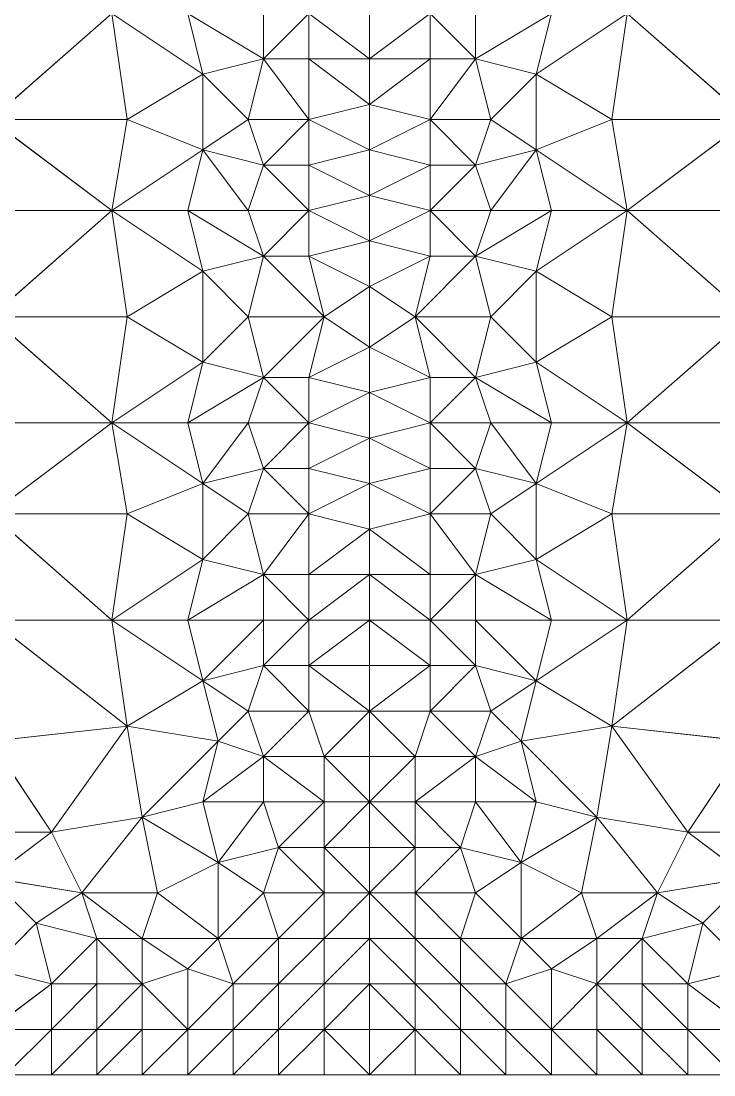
# Model space of a CAD drawing. Header units: metres. Extents: x 0 to 8, y 0 to 4.
# Drawn here: x 1.27 to 1.727, y 0 to 0.695 of the extents above; entities that cross this region are included whole.
import ezdxf

# ---------------------------------------------------------------- set-up
doc = ezdxf.new("R2010")
doc.units = ezdxf.units.M
doc.header["$MEASUREMENT"] = 0
for name, color, linetype, lineweight in [('DL_FE_MESH', 134, 'Continuous', 0), ('DL_FE_MESH_CELLS_8', 132, 'Continuous', 0), ('DL_FE_MESH_CELLS_9', 132, 'Continuous', 0), ('DL_TOPOLOGY', 7, 'Continuous', 0)]:
    doc.layers.add(name, color=color, linetype=linetype, lineweight=lineweight)

msp = doc.modelspace()

# ---------------------------------------------------------------- linework, layer by layer
at = {"layer": 'DL_FE_MESH'}
for p, q in [((1.33, 0.7), (1.25, 0.63)), ((1.34, 0.63), (1.33, 0.7)), ((1.39, 0.66), (1.33, 0.7)), ((1.39, 0.66), (1.38, 0.7)), ((1.43, 0.67), (1.38, 0.7)), ((1.43, 0.67), (1.43, 0.7)), ((1.46, 0.7), (1.43, 0.67)), ((1.46, 0.7), (1.5, 0.67)), ((1.46, 0.7), (1.46, 0.67)), ((1.54, 0.7), (1.5, 0.67)), ((1.54, 0.67), (1.54, 0.7)), ((1.54, 0.7), (1.57, 0.67)), ((1.57, 0.67), (1.62, 0.7)), ((1.57, 0.7), (1.57, 0.67)), ((1.61, 0.66), (1.67, 0.7)), ((1.62, 0.7), (1.61, 0.66)), ((1.67, 0.7), (1.66, 0.63)), ((1.67, 0.7), (1.75, 0.63)), ((1.39, 0.66), (1.43, 0.67)), ((1.42, 0.63), (1.43, 0.67)), ((1.43, 0.67), (1.46, 0.67)), ((1.46, 0.63), (1.43, 0.67)), ((1.5, 0.67), (1.46, 0.67)), ((1.46, 0.67), (1.5, 0.64)), ((1.46, 0.67), (1.46, 0.63)), ((1.5, 0.67), (1.54, 0.67)), ((1.54, 0.67), (1.5, 0.64)), ((1.54, 0.63), (1.54, 0.67)), ((1.54, 0.63), (1.57, 0.67)), ((1.57, 0.67), (1.54, 0.67)), ((1.57, 0.67), (1.61, 0.66)), ((1.57, 0.67), (1.58, 0.63)), ((1.34, 0.63), (1.39, 0.66)), ((1.39, 0.66), (1.39, 0.61)), ((1.42, 0.63), (1.39, 0.66)), ((1.61, 0.66), (1.58, 0.63)), ((1.61, 0.66), (1.66, 0.63)), ((1.61, 0.61), (1.61, 0.66)), ((1.5, 0.64), (1.46, 0.63)), ((1.5, 0.64), (1.54, 0.63)), ((1.25, 0.63), (1.34, 0.63)), ((1.33, 0.57), (1.25, 0.63)), ((1.33, 0.57), (1.34, 0.63)), ((1.34, 0.63), (1.39, 0.61)), ((1.39, 0.61), (1.42, 0.63)), ((1.43, 0.6), (1.42, 0.63)), ((1.42, 0.63), (1.46, 0.63)), ((1.46, 0.63), (1.43, 0.6)), ((1.46, 0.63), (1.5, 0.61)), ((1.46, 0.63), (1.46, 0.6)), ((1.54, 0.63), (1.5, 0.61)), ((1.54, 0.6), (1.54, 0.63)), ((1.58, 0.63), (1.54, 0.63)), ((1.54, 0.63), (1.57, 0.6)), ((1.58, 0.63), (1.57, 0.6)), ((1.58, 0.63), (1.61, 0.61)), ((1.66, 0.63), (1.61, 0.61)), ((1.75, 0.63), (1.66, 0.63)), ((1.66, 0.63), (1.67, 0.57)), ((1.67, 0.57), (1.75, 0.63)), ((1.39, 0.61), (1.33, 0.57)), ((1.38, 0.57), (1.39, 0.61)), ((1.42, 0.57), (1.39, 0.61)), ((1.43, 0.6), (1.39, 0.61)), ((1.5, 0.61), (1.46, 0.6)), ((1.5, 0.61), (1.54, 0.6)), ((1.61, 0.61), (1.57, 0.6)), ((1.58, 0.57), (1.61, 0.61)), ((1.61, 0.61), (1.67, 0.57)), ((1.61, 0.61), (1.62, 0.57)), ((1.42, 0.57), (1.43, 0.6)), ((1.43, 0.6), (1.46, 0.6)), ((1.46, 0.57), (1.43, 0.6)), ((1.46, 0.6), (1.5, 0.58)), ((1.46, 0.6), (1.46, 0.57)), ((1.54, 0.6), (1.5, 0.58)), ((1.54, 0.57), (1.54, 0.6)), ((1.54, 0.57), (1.57, 0.6)), ((1.57, 0.6), (1.54, 0.6)), ((1.57, 0.6), (1.58, 0.57)), ((1.5, 0.58), (1.46, 0.57)), ((1.5, 0.58), (1.54, 0.57)), ((1.25, 0.57), (1.33, 0.57)), ((1.33, 0.57), (1.25, 0.5)), ((1.34, 0.5), (1.33, 0.57)), ((1.33, 0.57), (1.38, 0.57)), ((1.39, 0.53), (1.33, 0.57)), ((1.39, 0.53), (1.38, 0.57)), ((1.38, 0.57), (1.42, 0.57)), ((1.43, 0.54), (1.38, 0.57)), ((1.43, 0.54), (1.42, 0.57)), ((1.42, 0.57), (1.46, 0.57)), ((1.46, 0.57), (1.43, 0.54)), ((1.46, 0.57), (1.5, 0.55)), ((1.46, 0.57), (1.46, 0.54)), ((1.54, 0.57), (1.5, 0.55)), ((1.54, 0.54), (1.54, 0.57)), ((1.58, 0.57), (1.54, 0.57)), ((1.54, 0.57), (1.57, 0.54)), ((1.57, 0.54), (1.62, 0.57)), ((1.58, 0.57), (1.57, 0.54)), ((1.62, 0.57), (1.58, 0.57)), ((1.61, 0.53), (1.67, 0.57)), ((1.62, 0.57), (1.61, 0.53)), ((1.67, 0.57), (1.62, 0.57)), ((1.67, 0.57), (1.66, 0.5)), ((1.75, 0.57), (1.67, 0.57)), ((1.67, 0.57), (1.75, 0.5)), ((1.5, 0.55), (1.46, 0.54)), ((1.5, 0.55), (1.54, 0.54)), ((1.39, 0.53), (1.43, 0.54)), ((1.42, 0.5), (1.43, 0.54)), ((1.43, 0.54), (1.46, 0.54)), ((1.47, 0.5), (1.43, 0.54)), ((1.46, 0.54), (1.5, 0.52)), ((1.46, 0.54), (1.47, 0.5)), ((1.5, 0.52), (1.54, 0.54)), ((1.53, 0.5), (1.54, 0.54)), ((1.53, 0.5), (1.57, 0.54)), ((1.57, 0.54), (1.54, 0.54)), ((1.61, 0.53), (1.57, 0.54)), ((1.57, 0.54), (1.58, 0.5)), ((1.34, 0.5), (1.39, 0.53)), ((1.39, 0.53), (1.39, 0.47)), ((1.42, 0.5), (1.39, 0.53)), ((1.61, 0.53), (1.58, 0.5)), ((1.61, 0.53), (1.66, 0.5)), ((1.61, 0.47), (1.61, 0.53)), ((1.5, 0.52), (1.47, 0.5)), ((1.5, 0.52), (1.53, 0.5)), ((1.25, 0.5), (1.34, 0.5)), ((1.33, 0.43), (1.25, 0.5)), ((1.33, 0.43), (1.34, 0.5)), ((1.39, 0.47), (1.34, 0.5)), ((1.39, 0.47), (1.42, 0.5)), ((1.43, 0.46), (1.42, 0.5)), ((1.42, 0.5), (1.47, 0.5)), ((1.47, 0.5), (1.43, 0.46)), ((1.47, 0.5), (1.46, 0.46)), ((1.5, 0.48), (1.47, 0.5)), ((1.5, 0.48), (1.53, 0.5)), ((1.54, 0.46), (1.53, 0.5)), ((1.58, 0.5), (1.53, 0.5)), ((1.53, 0.5), (1.57, 0.46)), ((1.58, 0.5), (1.57, 0.46)), ((1.58, 0.5), (1.61, 0.47)), ((1.66, 0.5), (1.61, 0.47)), ((1.75, 0.5), (1.66, 0.5)), ((1.66, 0.5), (1.67, 0.43)), ((1.67, 0.43), (1.75, 0.5)), ((1.5, 0.48), (1.46, 0.46)), ((1.54, 0.46), (1.5, 0.48)), ((1.39, 0.47), (1.33, 0.43)), ((1.38, 0.43), (1.39, 0.47)), ((1.39, 0.47), (1.43, 0.46)), ((1.61, 0.47), (1.57, 0.46)), ((1.61, 0.47), (1.67, 0.43)), ((1.61, 0.47), (1.62, 0.43)), ((1.43, 0.46), (1.38, 0.43)), ((1.42, 0.43), (1.43, 0.46)), ((1.43, 0.46), (1.46, 0.46)), ((1.46, 0.43), (1.43, 0.46)), ((1.5, 0.45), (1.46, 0.46)), ((1.46, 0.46), (1.46, 0.43)), ((1.5, 0.45), (1.54, 0.46)), ((1.54, 0.43), (1.54, 0.46)), ((1.54, 0.43), (1.57, 0.46)), ((1.57, 0.46), (1.54, 0.46)), ((1.57, 0.46), (1.62, 0.43)), ((1.57, 0.46), (1.58, 0.43)), ((1.46, 0.43), (1.5, 0.45)), ((1.54, 0.43), (1.5, 0.45)), ((1.25, 0.43), (1.33, 0.43)), ((1.33, 0.43), (1.25, 0.37)), ((1.34, 0.37), (1.33, 0.43)), ((1.33, 0.43), (1.38, 0.43)), ((1.39, 0.39), (1.33, 0.43)), ((1.39, 0.39), (1.38, 0.43)), ((1.38, 0.43), (1.42, 0.43)), ((1.42, 0.43), (1.39, 0.39)), ((1.43, 0.4), (1.42, 0.43)), ((1.42, 0.43), (1.46, 0.43)), ((1.46, 0.43), (1.43, 0.4)), ((1.5, 0.42), (1.46, 0.43)), ((1.46, 0.43), (1.46, 0.4)), ((1.5, 0.42), (1.54, 0.43)), ((1.54, 0.4), (1.54, 0.43)), ((1.58, 0.43), (1.54, 0.43)), ((1.54, 0.43), (1.57, 0.4)), ((1.58, 0.43), (1.57, 0.4)), ((1.62, 0.43), (1.58, 0.43)), ((1.58, 0.43), (1.61, 0.39)), ((1.61, 0.39), (1.67, 0.43)), ((1.62, 0.43), (1.61, 0.39)), ((1.67, 0.43), (1.62, 0.43)), ((1.67, 0.43), (1.66, 0.37)), ((1.75, 0.43), (1.67, 0.43)), ((1.67, 0.43), (1.75, 0.37)), ((1.46, 0.4), (1.5, 0.42)), ((1.54, 0.4), (1.5, 0.42)), ((1.39, 0.39), (1.43, 0.4)), ((1.42, 0.37), (1.43, 0.4)), ((1.43, 0.4), (1.46, 0.4)), ((1.46, 0.37), (1.43, 0.4)), ((1.5, 0.39), (1.46, 0.4)), ((1.46, 0.4), (1.46, 0.37)), ((1.5, 0.39), (1.54, 0.4)), ((1.54, 0.37), (1.54, 0.4)), ((1.54, 0.37), (1.57, 0.4)), ((1.57, 0.4), (1.54, 0.4)), ((1.57, 0.4), (1.61, 0.39)), ((1.57, 0.4), (1.58, 0.37)), ((1.34, 0.37), (1.39, 0.39)), ((1.39, 0.39), (1.39, 0.34)), ((1.42, 0.37), (1.39, 0.39)), ((1.46, 0.37), (1.5, 0.39)), ((1.54, 0.37), (1.5, 0.39)), ((1.61, 0.39), (1.58, 0.37)), ((1.61, 0.34), (1.61, 0.39)), ((1.66, 0.37), (1.61, 0.39)), ((1.25, 0.37), (1.34, 0.37)), ((1.33, 0.3), (1.25, 0.37)), ((1.33, 0.3), (1.34, 0.37)), ((1.39, 0.34), (1.34, 0.37)), ((1.39, 0.34), (1.42, 0.37)), ((1.43, 0.33), (1.42, 0.37)), ((1.42, 0.37), (1.46, 0.37)), ((1.46, 0.37), (1.43, 0.33)), ((1.5, 0.36), (1.46, 0.37)), ((1.46, 0.37), (1.46, 0.33)), ((1.5, 0.36), (1.54, 0.37)), ((1.54, 0.33), (1.54, 0.37)), ((1.58, 0.37), (1.54, 0.37)), ((1.54, 0.37), (1.57, 0.33)), ((1.58, 0.37), (1.57, 0.33)), ((1.58, 0.37), (1.61, 0.34)), ((1.66, 0.37), (1.61, 0.34)), ((1.75, 0.37), (1.66, 0.37)), ((1.66, 0.37), (1.67, 0.3)), ((1.67, 0.3), (1.75, 0.37)), ((1.46, 0.33), (1.5, 0.36)), ((1.54, 0.33), (1.5, 0.36)), ((1.39, 0.34), (1.33, 0.3)), ((1.38, 0.3), (1.39, 0.34)), ((1.43, 0.33), (1.39, 0.34)), ((1.61, 0.34), (1.57, 0.33)), ((1.61, 0.34), (1.67, 0.3)), ((1.61, 0.34), (1.62, 0.3)), ((1.43, 0.33), (1.38, 0.3)), ((1.43, 0.3), (1.43, 0.33)), ((1.43, 0.33), (1.46, 0.33)), ((1.46, 0.3), (1.43, 0.33)), ((1.46, 0.3), (1.5, 0.33)), ((1.5, 0.33), (1.46, 0.33)), ((1.46, 0.33), (1.46, 0.3)), ((1.5, 0.33), (1.54, 0.33)), ((1.54, 0.3), (1.5, 0.33)), ((1.54, 0.3), (1.54, 0.33)), ((1.54, 0.3), (1.57, 0.33)), ((1.57, 0.33), (1.54, 0.33)), ((1.57, 0.33), (1.62, 0.3)), ((1.57, 0.33), (1.57, 0.3)), ((1.25, 0.3), (1.33, 0.3)), ((1.34, 0.23), (1.25, 0.3)), ((1.34, 0.23), (1.33, 0.3)), ((1.33, 0.3), (1.38, 0.3)), ((1.39, 0.26), (1.33, 0.3)), ((1.39, 0.26), (1.38, 0.3)), ((1.38, 0.3), (1.43, 0.3)), ((1.43, 0.3), (1.39, 0.26)), ((1.43, 0.27), (1.43, 0.3)), ((1.43, 0.3), (1.46, 0.3)), ((1.46, 0.3), (1.43, 0.27)), ((1.46, 0.27), (1.5, 0.3)), ((1.5, 0.3), (1.46, 0.3)), ((1.46, 0.3), (1.46, 0.27)), ((1.5, 0.3), (1.54, 0.3)), ((1.54, 0.27), (1.5, 0.3)), ((1.54, 0.27), (1.54, 0.3)), ((1.57, 0.3), (1.54, 0.3)), ((1.54, 0.3), (1.57, 0.27)), ((1.62, 0.3), (1.57, 0.3)), ((1.57, 0.3), (1.61, 0.26)), ((1.57, 0.3), (1.57, 0.27)), ((1.67, 0.3), (1.61, 0.26)), ((1.62, 0.3), (1.61, 0.26)), ((1.67, 0.3), (1.62, 0.3)), ((1.66, 0.23), (1.75, 0.3)), ((1.67, 0.3), (1.66, 0.23)), ((1.75, 0.3), (1.67, 0.3)), ((1.39, 0.26), (1.43, 0.27)), ((1.42, 0.24), (1.43, 0.27)), ((1.43, 0.27), (1.46, 0.27)), ((1.46, 0.24), (1.43, 0.27)), ((1.5, 0.27), (1.46, 0.27)), ((1.46, 0.27), (1.5, 0.24)), ((1.46, 0.27), (1.46, 0.24)), ((1.5, 0.27), (1.54, 0.27)), ((1.54, 0.27), (1.5, 0.24)), ((1.54, 0.24), (1.54, 0.27)), ((1.54, 0.24), (1.57, 0.27)), ((1.57, 0.27), (1.54, 0.27)), ((1.57, 0.27), (1.61, 0.26)), ((1.57, 0.27), (1.58, 0.24)), ((1.34, 0.23), (1.39, 0.26)), ((1.39, 0.26), (1.4, 0.22)), ((1.42, 0.24), (1.39, 0.26)), ((1.61, 0.26), (1.58, 0.24)), ((1.6, 0.22), (1.61, 0.26)), ((1.66, 0.23), (1.61, 0.26)), ((1.4, 0.22), (1.42, 0.24)), ((1.43, 0.21), (1.42, 0.24)), ((1.42, 0.24), (1.46, 0.24)), ((1.46, 0.24), (1.43, 0.21)), ((1.5, 0.24), (1.46, 0.24)), ((1.46, 0.24), (1.47, 0.21)), ((1.47, 0.21), (1.5, 0.24)), ((1.5, 0.24), (1.54, 0.24)), ((1.53, 0.21), (1.5, 0.24)), ((1.53, 0.21), (1.54, 0.24)), ((1.58, 0.24), (1.54, 0.24)), ((1.54, 0.24), (1.57, 0.21)), ((1.58, 0.24), (1.57, 0.21)), ((1.58, 0.24), (1.6, 0.22)), ((1.25, 0.22), (1.34, 0.23)), ((1.29, 0.16), (1.34, 0.23)), ((1.35, 0.17), (1.34, 0.23)), ((1.34, 0.23), (1.4, 0.22)), ((1.66, 0.23), (1.6, 0.22)), ((1.66, 0.23), (1.65, 0.17)), ((1.66, 0.23), (1.75, 0.22)), ((1.66, 0.23), (1.71, 0.16)), ((1.29, 0.16), (1.25, 0.22)), ((1.4, 0.22), (1.35, 0.17)), ((1.39, 0.18), (1.4, 0.22)), ((1.43, 0.21), (1.4, 0.22)), ((1.6, 0.22), (1.57, 0.21)), ((1.6, 0.22), (1.65, 0.17)), ((1.6, 0.22), (1.61, 0.18)), ((1.75, 0.22), (1.71, 0.16)), ((1.43, 0.21), (1.39, 0.18)), ((1.43, 0.18), (1.43, 0.21)), ((1.43, 0.21), (1.47, 0.21)), ((1.47, 0.18), (1.43, 0.21)), ((1.5, 0.21), (1.47, 0.21)), ((1.47, 0.21), (1.5, 0.18)), ((1.47, 0.21), (1.47, 0.18)), ((1.5, 0.21), (1.53, 0.21)), ((1.53, 0.21), (1.5, 0.18)), ((1.53, 0.18), (1.53, 0.21)), ((1.53, 0.18), (1.57, 0.21)), ((1.57, 0.21), (1.53, 0.21)), ((1.57, 0.21), (1.61, 0.18)), ((1.57, 0.21), (1.57, 0.18)), ((1.35, 0.17), (1.39, 0.18)), ((1.4, 0.14), (1.39, 0.18)), ((1.39, 0.18), (1.43, 0.18)), ((1.43, 0.18), (1.4, 0.14)), ((1.44, 0.15), (1.43, 0.18)), ((1.43, 0.18), (1.47, 0.18)), ((1.47, 0.18), (1.44, 0.15)), ((1.47, 0.15), (1.5, 0.18)), ((1.5, 0.18), (1.47, 0.18)), ((1.47, 0.18), (1.47, 0.15)), ((1.5, 0.18), (1.53, 0.18)), ((1.53, 0.15), (1.5, 0.18)), ((1.53, 0.15), (1.53, 0.18)), ((1.57, 0.18), (1.53, 0.18)), ((1.53, 0.18), (1.56, 0.15)), ((1.57, 0.18), (1.56, 0.15)), ((1.61, 0.18), (1.57, 0.18)), ((1.57, 0.18), (1.6, 0.14)), ((1.61, 0.18), (1.6, 0.14)), ((1.65, 0.17), (1.61, 0.18)), ((1.29, 0.16), (1.35, 0.17)), ((1.35, 0.17), (1.31, 0.12)), ((1.36, 0.12), (1.35, 0.17)), ((1.4, 0.14), (1.35, 0.17)), ((1.65, 0.17), (1.6, 0.14)), ((1.65, 0.17), (1.64, 0.12)), ((1.65, 0.17), (1.71, 0.16)), ((1.65, 0.17), (1.69, 0.12)), ((1.29, 0.16), (1.21, 0.16)), ((1.25, 0.13), (1.29, 0.16)), ((1.31, 0.12), (1.29, 0.16)), ((1.71, 0.16), (1.69, 0.12)), ((1.71, 0.16), (1.79, 0.16)), ((1.71, 0.16), (1.75, 0.13)), ((1.4, 0.14), (1.44, 0.15)), ((1.43, 0.12), (1.44, 0.15)), ((1.44, 0.15), (1.47, 0.15)), ((1.47, 0.12), (1.44, 0.15)), ((1.5, 0.15), (1.47, 0.15)), ((1.47, 0.15), (1.5, 0.12)), ((1.47, 0.15), (1.47, 0.12)), ((1.5, 0.15), (1.53, 0.15)), ((1.53, 0.15), (1.5, 0.12)), ((1.53, 0.12), (1.53, 0.15)), ((1.53, 0.12), (1.56, 0.15)), ((1.56, 0.15), (1.53, 0.15)), ((1.56, 0.15), (1.6, 0.14)), ((1.56, 0.15), (1.57, 0.12)), ((1.36, 0.12), (1.4, 0.14)), ((1.4, 0.14), (1.4, 0.09)), ((1.43, 0.12), (1.4, 0.14)), ((1.6, 0.14), (1.57, 0.12)), ((1.6, 0.14), (1.64, 0.12)), ((1.6, 0.09), (1.6, 0.14)), ((1.28, 0.1), (1.25, 0.13)), ((1.31, 0.12), (1.25, 0.13)), ((1.69, 0.12), (1.75, 0.13)), ((1.75, 0.13), (1.72, 0.1)), ((1.28, 0.1), (1.31, 0.12)), ((1.32, 0.09), (1.31, 0.12)), ((1.31, 0.12), (1.36, 0.12)), ((1.35, 0.09), (1.31, 0.12)), ((1.35, 0.09), (1.36, 0.12)), ((1.4, 0.09), (1.36, 0.12)), ((1.4, 0.09), (1.43, 0.12)), ((1.44, 0.09), (1.43, 0.12)), ((1.43, 0.12), (1.47, 0.12)), ((1.47, 0.12), (1.44, 0.09)), ((1.47, 0.09), (1.5, 0.12)), ((1.5, 0.12), (1.47, 0.12)), ((1.47, 0.12), (1.47, 0.09)), ((1.5, 0.12), (1.53, 0.12)), ((1.53, 0.09), (1.5, 0.12)), ((1.53, 0.09), (1.53, 0.12)), ((1.57, 0.12), (1.53, 0.12)), ((1.53, 0.12), (1.56, 0.09)), ((1.57, 0.12), (1.56, 0.09)), ((1.57, 0.12), (1.6, 0.09)), ((1.64, 0.12), (1.6, 0.09)), ((1.69, 0.12), (1.64, 0.12)), ((1.64, 0.12), (1.65, 0.09)), ((1.65, 0.09), (1.69, 0.12)), ((1.69, 0.12), (1.68, 0.09)), ((1.69, 0.12), (1.72, 0.1)), ((1.25, 0.07), (1.28, 0.1)), ((1.29, 0.06), (1.28, 0.1)), ((1.28, 0.1), (1.32, 0.09)), ((1.72, 0.1), (1.68, 0.09)), ((1.72, 0.1), (1.71, 0.06)), ((1.72, 0.1), (1.75, 0.07)), ((1.32, 0.09), (1.29, 0.06)), ((1.32, 0.06), (1.32, 0.09)), ((1.32, 0.09), (1.35, 0.09)), ((1.35, 0.06), (1.32, 0.09)), ((1.35, 0.06), (1.35, 0.09)), ((1.38, 0.07), (1.35, 0.09)), ((1.4, 0.09), (1.35, 0.09)), ((1.38, 0.07), (1.4, 0.09)), ((1.41, 0.06), (1.4, 0.09)), ((1.4, 0.09), (1.44, 0.09)), ((1.44, 0.09), (1.41, 0.06)), ((1.47, 0.09), (1.44, 0.06)), ((1.44, 0.09), (1.44, 0.06)), ((1.47, 0.09), (1.44, 0.09)), ((1.47, 0.06), (1.47, 0.09)), ((1.47, 0.06), (1.5, 0.09)), ((1.5, 0.09), (1.47, 0.09)), ((1.5, 0.09), (1.53, 0.09)), ((1.53, 0.06), (1.5, 0.09)), ((1.56, 0.09), (1.53, 0.09)), ((1.53, 0.09), (1.56, 0.06)), ((1.53, 0.09), (1.53, 0.06)), ((1.56, 0.06), (1.56, 0.09)), ((1.6, 0.09), (1.56, 0.09)), ((1.56, 0.09), (1.59, 0.06)), ((1.6, 0.09), (1.59, 0.06)), ((1.6, 0.09), (1.65, 0.09)), ((1.6, 0.09), (1.62, 0.07)), ((1.65, 0.09), (1.62, 0.07)), ((1.65, 0.06), (1.68, 0.09)), ((1.68, 0.09), (1.65, 0.09)), ((1.65, 0.09), (1.65, 0.06)), ((1.68, 0.09), (1.71, 0.06)), ((1.68, 0.09), (1.68, 0.06)), ((1.29, 0.06), (1.25, 0.07)), ((1.35, 0.06), (1.38, 0.07)), ((1.38, 0.03), (1.38, 0.07)), ((1.41, 0.06), (1.38, 0.07)), ((1.62, 0.07), (1.59, 0.06)), ((1.65, 0.06), (1.62, 0.07)), ((1.62, 0.07), (1.62, 0.03)), ((1.75, 0.07), (1.71, 0.06)), ((1.29, 0.06), (1.25, 0.03)), ((1.29, 0.03), (1.29, 0.06)), ((1.29, 0.06), (1.32, 0.06)), ((1.32, 0.06), (1.29, 0.03)), ((1.32, 0.03), (1.32, 0.06)), ((1.32, 0.06), (1.35, 0.06)), ((1.35, 0.06), (1.32, 0.03)), ((1.35, 0.03), (1.35, 0.06)), ((1.38, 0.03), (1.35, 0.06)), ((1.41, 0.06), (1.38, 0.03)), ((1.41, 0.03), (1.41, 0.06)), ((1.41, 0.06), (1.44, 0.06)), ((1.44, 0.06), (1.41, 0.03)), ((1.44, 0.06), (1.47, 0.06)), ((1.44, 0.03), (1.44, 0.06)), ((1.47, 0.06), (1.44, 0.03)), ((1.47, 0.03), (1.5, 0.06)), ((1.5, 0.06), (1.47, 0.06)), ((1.47, 0.06), (1.47, 0.03)), ((1.5, 0.06), (1.53, 0.06)), ((1.53, 0.03), (1.5, 0.06)), ((1.53, 0.06), (1.56, 0.06)), ((1.53, 0.03), (1.53, 0.06)), ((1.53, 0.06), (1.56, 0.03)), ((1.59, 0.06), (1.56, 0.06)), ((1.56, 0.06), (1.59, 0.03)), ((1.56, 0.06), (1.56, 0.03)), ((1.59, 0.06), (1.62, 0.03)), ((1.59, 0.06), (1.59, 0.03)), ((1.62, 0.03), (1.65, 0.06)), ((1.68, 0.06), (1.65, 0.06)), ((1.65, 0.06), (1.68, 0.03)), ((1.65, 0.06), (1.65, 0.03)), ((1.71, 0.06), (1.68, 0.06)), ((1.68, 0.06), (1.71, 0.03)), ((1.68, 0.06), (1.68, 0.03)), ((1.71, 0.06), (1.75, 0.03)), ((1.71, 0.06), (1.71, 0.03)), ((1.29, 0.03), (1.25, 0.03)), ((1.29, 0.03), (1.26, 0)), ((1.29, 0), (1.29, 0.03)), ((1.32, 0.03), (1.29, 0)), ((1.32, 0.03), (1.29, 0.03)), ((1.32, 0), (1.32, 0.03)), ((1.35, 0.03), (1.32, 0)), ((1.35, 0.03), (1.32, 0.03)), ((1.35, 0), (1.35, 0.03)), ((1.38, 0.03), (1.35, 0)), ((1.38, 0.03), (1.35, 0.03)), ((1.38, 0), (1.38, 0.03)), ((1.41, 0.03), (1.38, 0)), ((1.41, 0.03), (1.38, 0.03)), ((1.41, 0), (1.41, 0.03)), ((1.44, 0.03), (1.41, 0)), ((1.44, 0.03), (1.41, 0.03)), ((1.44, 0), (1.44, 0.03)), ((1.47, 0.03), (1.44, 0)), ((1.47, 0.03), (1.44, 0.03)), ((1.5, 0.03), (1.47, 0.03)), ((1.47, 0.03), (1.5, 0)), ((1.47, 0.03), (1.47, 0)), ((1.5, 0.03), (1.53, 0.03)), ((1.53, 0.03), (1.5, 0)), ((1.53, 0), (1.53, 0.03)), ((1.53, 0.03), (1.56, 0)), ((1.56, 0.03), (1.53, 0.03)), ((1.56, 0), (1.56, 0.03)), ((1.56, 0.03), (1.59, 0)), ((1.59, 0.03), (1.56, 0.03)), ((1.59, 0), (1.59, 0.03)), ((1.59, 0.03), (1.62, 0)), ((1.62, 0.03), (1.59, 0.03)), ((1.62, 0), (1.62, 0.03)), ((1.62, 0.03), (1.65, 0)), ((1.65, 0.03), (1.62, 0.03)), ((1.65, 0), (1.65, 0.03)), ((1.65, 0.03), (1.68, 0)), ((1.68, 0.03), (1.65, 0.03)), ((1.68, 0), (1.68, 0.03)), ((1.68, 0.03), (1.71, 0)), ((1.71, 0.03), (1.68, 0.03)), ((1.71, 0), (1.71, 0.03)), ((1.74, 0), (1.71, 0.03)), ((1.75, 0.03), (1.71, 0.03))]:
    msp.add_line(p, q, dxfattribs=at)
at = {"layer": 'DL_FE_MESH_CELLS_8'}
for points in [[(1.54, 0.7), (1.5, 0.67), (1.54, 0.67)], [(1.57, 0.67), (1.57, 0.7), (1.54, 0.7)], [(1.57, 0.67), (1.54, 0.7), (1.54, 0.67)], [(1.57, 0.67), (1.62, 0.7), (1.57, 0.7)], [(1.61, 0.66), (1.62, 0.7), (1.57, 0.67)], [(1.61, 0.66), (1.67, 0.7), (1.62, 0.7)], [(1.66, 0.63), (1.67, 0.7), (1.61, 0.66)], [(1.75, 0.63), (1.67, 0.7), (1.66, 0.63)], [(1.75, 0.63), (1.75, 0.7), (1.67, 0.7)], [(1.54, 0.67), (1.5, 0.64), (1.54, 0.63)], [(1.54, 0.63), (1.57, 0.67), (1.54, 0.67)], [(1.58, 0.63), (1.57, 0.67), (1.54, 0.63)], [(1.61, 0.66), (1.57, 0.67), (1.58, 0.63)], [(1.61, 0.61), (1.61, 0.66), (1.58, 0.63)], [(1.66, 0.63), (1.61, 0.66), (1.61, 0.61)], [(1.54, 0.63), (1.5, 0.61), (1.54, 0.6)], [(1.57, 0.6), (1.58, 0.63), (1.54, 0.63)], [(1.57, 0.6), (1.54, 0.63), (1.54, 0.6)], [(1.61, 0.61), (1.58, 0.63), (1.57, 0.6)], [(1.61, 0.61), (1.67, 0.57), (1.66, 0.63)], [(1.67, 0.57), (1.75, 0.63), (1.66, 0.63)], [(1.75, 0.57), (1.75, 0.63), (1.67, 0.57)], [(1.58, 0.57), (1.61, 0.61), (1.57, 0.6)], [(1.62, 0.57), (1.61, 0.61), (1.58, 0.57)], [(1.62, 0.57), (1.67, 0.57), (1.61, 0.61)], [(1.54, 0.6), (1.5, 0.58), (1.54, 0.57)], [(1.54, 0.57), (1.57, 0.6), (1.54, 0.6)], [(1.58, 0.57), (1.57, 0.6), (1.54, 0.57)], [(1.54, 0.57), (1.5, 0.55), (1.54, 0.54)], [(1.57, 0.54), (1.58, 0.57), (1.54, 0.57)], [(1.57, 0.54), (1.54, 0.57), (1.54, 0.54)], [(1.57, 0.54), (1.62, 0.57), (1.58, 0.57)], [(1.61, 0.53), (1.62, 0.57), (1.57, 0.54)], [(1.61, 0.53), (1.67, 0.57), (1.62, 0.57)], [(1.66, 0.5), (1.67, 0.57), (1.61, 0.53)], [(1.75, 0.5), (1.67, 0.57), (1.66, 0.5)], [(1.75, 0.5), (1.75, 0.57), (1.67, 0.57)], [(1.54, 0.54), (1.5, 0.52), (1.53, 0.5)], [(1.53, 0.5), (1.57, 0.54), (1.54, 0.54)], [(1.58, 0.5), (1.57, 0.54), (1.53, 0.5)], [(1.61, 0.53), (1.57, 0.54), (1.58, 0.5)], [(1.61, 0.47), (1.61, 0.53), (1.58, 0.5)], [(1.66, 0.5), (1.61, 0.53), (1.61, 0.47)], [(1.53, 0.5), (1.5, 0.48), (1.54, 0.46)], [(1.57, 0.46), (1.58, 0.5), (1.53, 0.5)], [(1.57, 0.46), (1.53, 0.5), (1.54, 0.46)], [(1.61, 0.47), (1.58, 0.5), (1.57, 0.46)], [(1.61, 0.47), (1.67, 0.43), (1.66, 0.5)], [(1.67, 0.43), (1.75, 0.5), (1.66, 0.5)], [(1.75, 0.43), (1.75, 0.5), (1.67, 0.43)], [(1.62, 0.43), (1.61, 0.47), (1.57, 0.46)], [(1.62, 0.43), (1.67, 0.43), (1.61, 0.47)], [(1.5, 0.45), (1.54, 0.43), (1.54, 0.46)], [(1.54, 0.43), (1.57, 0.46), (1.54, 0.46)], [(1.58, 0.43), (1.57, 0.46), (1.54, 0.43)], [(1.62, 0.43), (1.57, 0.46), (1.58, 0.43)], [(1.5, 0.42), (1.54, 0.4), (1.54, 0.43)], [(1.57, 0.4), (1.58, 0.43), (1.54, 0.43)], [(1.57, 0.4), (1.54, 0.43), (1.54, 0.4)], [(1.61, 0.39), (1.58, 0.43), (1.57, 0.4)], [(1.61, 0.39), (1.62, 0.43), (1.58, 0.43)], [(1.61, 0.39), (1.67, 0.43), (1.62, 0.43)], [(1.66, 0.37), (1.67, 0.43), (1.61, 0.39)], [(1.75, 0.37), (1.67, 0.43), (1.66, 0.37)], [(1.75, 0.37), (1.75, 0.43), (1.67, 0.43)], [(1.5, 0.39), (1.54, 0.37), (1.54, 0.4)], [(1.54, 0.37), (1.57, 0.4), (1.54, 0.4)], [(1.58, 0.37), (1.57, 0.4), (1.54, 0.37)], [(1.61, 0.39), (1.57, 0.4), (1.58, 0.37)], [(1.61, 0.34), (1.61, 0.39), (1.58, 0.37)], [(1.66, 0.37), (1.61, 0.39), (1.61, 0.34)], [(1.5, 0.36), (1.54, 0.33), (1.54, 0.37)], [(1.57, 0.33), (1.58, 0.37), (1.54, 0.37)], [(1.57, 0.33), (1.54, 0.37), (1.54, 0.33)], [(1.61, 0.34), (1.58, 0.37), (1.57, 0.33)], [(1.67, 0.3), (1.66, 0.37), (1.61, 0.34)], [(1.67, 0.3), (1.75, 0.37), (1.66, 0.37)], [(1.75, 0.3), (1.75, 0.37), (1.67, 0.3)], [(1.62, 0.3), (1.61, 0.34), (1.57, 0.33)], [(1.67, 0.3), (1.61, 0.34), (1.62, 0.3)], [(1.5, 0.33), (1.54, 0.3), (1.54, 0.33)], [(1.54, 0.3), (1.57, 0.33), (1.54, 0.33)], [(1.57, 0.3), (1.57, 0.33), (1.54, 0.3)], [(1.62, 0.3), (1.57, 0.33), (1.57, 0.3)], [(1.5, 0.3), (1.54, 0.27), (1.54, 0.3)], [(1.57, 0.27), (1.57, 0.3), (1.54, 0.3)], [(1.57, 0.27), (1.54, 0.3), (1.54, 0.27)], [(1.61, 0.26), (1.62, 0.3), (1.57, 0.3)], [(1.61, 0.26), (1.57, 0.3), (1.57, 0.27)], [(1.61, 0.26), (1.66, 0.23), (1.67, 0.3)], [(1.61, 0.26), (1.67, 0.3), (1.62, 0.3)], [(1.66, 0.23), (1.75, 0.3), (1.67, 0.3)], [(1.75, 0.22), (1.75, 0.3), (1.66, 0.23)], [(1.54, 0.27), (1.5, 0.24), (1.54, 0.24)], [(1.54, 0.24), (1.57, 0.27), (1.54, 0.27)], [(1.58, 0.24), (1.57, 0.27), (1.54, 0.24)], [(1.61, 0.26), (1.57, 0.27), (1.58, 0.24)], [(1.6, 0.22), (1.61, 0.26), (1.58, 0.24)], [(1.66, 0.23), (1.61, 0.26), (1.6, 0.22)], [(1.5, 0.24), (1.53, 0.21), (1.54, 0.24)], [(1.57, 0.21), (1.54, 0.24), (1.53, 0.21)], [(1.57, 0.21), (1.58, 0.24), (1.54, 0.24)], [(1.6, 0.22), (1.58, 0.24), (1.57, 0.21)], [(1.6, 0.22), (1.65, 0.17), (1.66, 0.23)], [(1.71, 0.16), (1.66, 0.23), (1.65, 0.17)], [(1.71, 0.16), (1.75, 0.22), (1.66, 0.23)], [(1.61, 0.18), (1.6, 0.22), (1.57, 0.21)], [(1.61, 0.18), (1.65, 0.17), (1.6, 0.22)], [(1.79, 0.16), (1.75, 0.22), (1.71, 0.16)], [(1.53, 0.21), (1.5, 0.18), (1.53, 0.18)], [(1.53, 0.18), (1.57, 0.21), (1.53, 0.21)], [(1.57, 0.18), (1.57, 0.21), (1.53, 0.18)], [(1.61, 0.18), (1.57, 0.21), (1.57, 0.18)], [(1.5, 0.18), (1.53, 0.15), (1.53, 0.18)], [(1.56, 0.15), (1.57, 0.18), (1.53, 0.18)], [(1.56, 0.15), (1.53, 0.18), (1.53, 0.15)], [(1.6, 0.14), (1.57, 0.18), (1.56, 0.15)], [(1.6, 0.14), (1.61, 0.18), (1.57, 0.18)], [(1.6, 0.14), (1.65, 0.17), (1.61, 0.18)], [(1.6, 0.14), (1.64, 0.12), (1.65, 0.17)], [(1.69, 0.12), (1.65, 0.17), (1.64, 0.12)], [(1.69, 0.12), (1.71, 0.16), (1.65, 0.17)], [(1.69, 0.12), (1.75, 0.13), (1.71, 0.16)], [(1.79, 0.16), (1.71, 0.16), (1.75, 0.13)], [(1.53, 0.15), (1.5, 0.12), (1.53, 0.12)], [(1.53, 0.12), (1.56, 0.15), (1.53, 0.15)], [(1.57, 0.12), (1.56, 0.15), (1.53, 0.12)], [(1.6, 0.14), (1.56, 0.15), (1.57, 0.12)], [(1.6, 0.09), (1.6, 0.14), (1.57, 0.12)], [(1.64, 0.12), (1.6, 0.14), (1.6, 0.09)], [(1.72, 0.1), (1.75, 0.13), (1.69, 0.12)], [(1.75, 0.07), (1.75, 0.13), (1.72, 0.1)], [(1.5, 0.12), (1.53, 0.09), (1.53, 0.12)], [(1.56, 0.09), (1.57, 0.12), (1.53, 0.12)], [(1.56, 0.09), (1.53, 0.12), (1.53, 0.09)], [(1.6, 0.09), (1.57, 0.12), (1.56, 0.09)], [(1.65, 0.09), (1.64, 0.12), (1.6, 0.09)], [(1.65, 0.09), (1.69, 0.12), (1.64, 0.12)], [(1.68, 0.09), (1.69, 0.12), (1.65, 0.09)], [(1.72, 0.1), (1.69, 0.12), (1.68, 0.09)], [(1.71, 0.06), (1.72, 0.1), (1.68, 0.09)], [(1.75, 0.07), (1.72, 0.1), (1.71, 0.06)], [(1.5, 0.09), (1.53, 0.06), (1.53, 0.09)], [(1.56, 0.06), (1.56, 0.09), (1.53, 0.09)], [(1.56, 0.06), (1.53, 0.09), (1.53, 0.06)], [(1.59, 0.06), (1.6, 0.09), (1.56, 0.09)], [(1.59, 0.06), (1.56, 0.09), (1.56, 0.06)], [(1.62, 0.07), (1.6, 0.09), (1.59, 0.06)], [(1.65, 0.09), (1.6, 0.09), (1.62, 0.07)], [(1.65, 0.06), (1.65, 0.09), (1.62, 0.07)], [(1.65, 0.06), (1.68, 0.09), (1.65, 0.09)], [(1.68, 0.06), (1.68, 0.09), (1.65, 0.06)], [(1.71, 0.06), (1.68, 0.09), (1.68, 0.06)], [(1.62, 0.03), (1.62, 0.07), (1.59, 0.06)], [(1.62, 0.03), (1.65, 0.06), (1.62, 0.07)], [(1.75, 0.03), (1.75, 0.07), (1.71, 0.06)], [(1.5, 0.06), (1.53, 0.03), (1.53, 0.06)], [(1.56, 0.03), (1.56, 0.06), (1.53, 0.06)], [(1.56, 0.03), (1.53, 0.06), (1.53, 0.03)], [(1.59, 0.03), (1.59, 0.06), (1.56, 0.06)], [(1.59, 0.03), (1.56, 0.06), (1.56, 0.03)], [(1.62, 0.03), (1.59, 0.06), (1.59, 0.03)], [(1.65, 0.03), (1.65, 0.06), (1.62, 0.03)], [(1.68, 0.03), (1.68, 0.06), (1.65, 0.06)], [(1.68, 0.03), (1.65, 0.06), (1.65, 0.03)], [(1.71, 0.03), (1.71, 0.06), (1.68, 0.06)], [(1.71, 0.03), (1.68, 0.06), (1.68, 0.03)], [(1.75, 0.03), (1.71, 0.06), (1.71, 0.03)], [(1.53, 0.03), (1.56, 0), (1.56, 0.03)], [(1.56, 0.03), (1.59, 0), (1.59, 0.03)], [(1.59, 0.03), (1.62, 0), (1.62, 0.03)], [(1.62, 0.03), (1.65, 0), (1.65, 0.03)], [(1.65, 0.03), (1.68, 0), (1.68, 0.03)], [(1.68, 0.03), (1.71, 0), (1.71, 0.03)], [(1.71, 0.03), (1.74, 0), (1.75, 0.03)]]:
    msp.add_3dface(points, dxfattribs=at)
for points, invisible_edges in [([(1.5, 0.7), (1.5, 0.67), (1.54, 0.7)], 1), ([(1.5, 0.67), (1.5, 0.64), (1.54, 0.67)], 1), ([(1.5, 0.64), (1.5, 0.61), (1.54, 0.63)], 1), ([(1.5, 0.61), (1.5, 0.58), (1.54, 0.6)], 1), ([(1.5, 0.58), (1.5, 0.55), (1.54, 0.57)], 1), ([(1.54, 0.54), (1.5, 0.55), (1.5, 0.52)], 2), ([(1.5, 0.52), (1.5, 0.48), (1.53, 0.5)], 1), ([(1.54, 0.46), (1.5, 0.48), (1.5, 0.45)], 2), ([(1.5, 0.45), (1.5, 0.42), (1.54, 0.43)], 1), ([(1.5, 0.42), (1.5, 0.39), (1.54, 0.4)], 1), ([(1.5, 0.39), (1.5, 0.36), (1.54, 0.37)], 1), ([(1.5, 0.36), (1.5, 0.33), (1.54, 0.33)], 1), ([(1.5, 0.33), (1.5, 0.3), (1.54, 0.3)], 1), ([(1.5, 0.3), (1.5, 0.27), (1.54, 0.27)], 1), ([(1.5, 0.27), (1.5, 0.24), (1.54, 0.27)], 1), ([(1.5, 0.24), (1.5, 0.21), (1.53, 0.21)], 1), ([(1.5, 0.21), (1.5, 0.18), (1.53, 0.21)], 1), ([(1.5, 0.18), (1.5, 0.15), (1.53, 0.15)], 1), ([(1.5, 0.15), (1.5, 0.12), (1.53, 0.15)], 1), ([(1.5, 0.12), (1.5, 0.09), (1.53, 0.09)], 1), ([(1.5, 0.09), (1.5, 0.06), (1.53, 0.06)], 1), ([(1.5, 0.06), (1.5, 0.03), (1.53, 0.03)], 1), ([(1.53, 0.03), (1.5, 0), (1.53, 0)], 2), ([(1.5, 0.03), (1.5, 0), (1.53, 0.03)], 1), ([(1.53, 0), (1.56, 0), (1.53, 0.03)], 1), ([(1.56, 0), (1.59, 0), (1.56, 0.03)], 1), ([(1.59, 0), (1.62, 0), (1.59, 0.03)], 1), ([(1.62, 0), (1.65, 0), (1.62, 0.03)], 1), ([(1.65, 0), (1.68, 0), (1.65, 0.03)], 1), ([(1.68, 0), (1.71, 0), (1.68, 0.03)], 1), ([(1.71, 0.03), (1.71, 0), (1.74, 0)], 2)]:
    msp.add_3dface(points, dxfattribs=dict(at, invisible_edges=invisible_edges))
at = {"layer": 'DL_FE_MESH_CELLS_9'}
for points in [[(1.33, 0.7), (1.25, 0.63), (1.34, 0.63)], [(1.25, 0.7), (1.25, 0.63), (1.33, 0.7)], [(1.39, 0.66), (1.33, 0.7), (1.34, 0.63)], [(1.38, 0.7), (1.33, 0.7), (1.39, 0.66)], [(1.38, 0.7), (1.39, 0.66), (1.43, 0.67)], [(1.38, 0.7), (1.43, 0.67), (1.43, 0.7)], [(1.46, 0.7), (1.43, 0.67), (1.46, 0.67)], [(1.43, 0.7), (1.43, 0.67), (1.46, 0.7)], [(1.5, 0.67), (1.46, 0.7), (1.46, 0.67)], [(1.39, 0.66), (1.42, 0.63), (1.43, 0.67)], [(1.43, 0.67), (1.42, 0.63), (1.46, 0.63)], [(1.43, 0.67), (1.46, 0.63), (1.46, 0.67)], [(1.5, 0.64), (1.46, 0.67), (1.46, 0.63)], [(1.34, 0.63), (1.39, 0.61), (1.39, 0.66)], [(1.39, 0.66), (1.39, 0.61), (1.42, 0.63)], [(1.25, 0.63), (1.25, 0.57), (1.33, 0.57)], [(1.25, 0.63), (1.33, 0.57), (1.34, 0.63)], [(1.34, 0.63), (1.33, 0.57), (1.39, 0.61)], [(1.39, 0.61), (1.43, 0.6), (1.42, 0.63)], [(1.42, 0.63), (1.43, 0.6), (1.46, 0.63)], [(1.46, 0.63), (1.43, 0.6), (1.46, 0.6)], [(1.5, 0.61), (1.46, 0.63), (1.46, 0.6)], [(1.39, 0.61), (1.33, 0.57), (1.38, 0.57)], [(1.39, 0.61), (1.38, 0.57), (1.42, 0.57)], [(1.39, 0.61), (1.42, 0.57), (1.43, 0.6)], [(1.43, 0.6), (1.42, 0.57), (1.46, 0.57)], [(1.43, 0.6), (1.46, 0.57), (1.46, 0.6)], [(1.5, 0.58), (1.46, 0.6), (1.46, 0.57)], [(1.33, 0.57), (1.25, 0.5), (1.34, 0.5)], [(1.25, 0.57), (1.25, 0.5), (1.33, 0.57)], [(1.33, 0.57), (1.34, 0.5), (1.39, 0.53)], [(1.33, 0.57), (1.39, 0.53), (1.38, 0.57)], [(1.38, 0.57), (1.39, 0.53), (1.43, 0.54)], [(1.38, 0.57), (1.43, 0.54), (1.42, 0.57)], [(1.42, 0.57), (1.43, 0.54), (1.46, 0.57)], [(1.46, 0.57), (1.43, 0.54), (1.46, 0.54)], [(1.5, 0.55), (1.46, 0.57), (1.46, 0.54)], [(1.39, 0.53), (1.42, 0.5), (1.43, 0.54)], [(1.43, 0.54), (1.42, 0.5), (1.47, 0.5)], [(1.43, 0.54), (1.47, 0.5), (1.46, 0.54)], [(1.47, 0.5), (1.5, 0.52), (1.46, 0.54)], [(1.34, 0.5), (1.39, 0.47), (1.39, 0.53)], [(1.39, 0.53), (1.39, 0.47), (1.42, 0.5)], [(1.25, 0.5), (1.25, 0.43), (1.33, 0.43)], [(1.25, 0.5), (1.33, 0.43), (1.34, 0.5)], [(1.34, 0.5), (1.33, 0.43), (1.39, 0.47)], [(1.39, 0.47), (1.43, 0.46), (1.42, 0.5)], [(1.42, 0.5), (1.43, 0.46), (1.47, 0.5)], [(1.47, 0.5), (1.43, 0.46), (1.46, 0.46)], [(1.46, 0.46), (1.5, 0.48), (1.47, 0.5)], [(1.39, 0.47), (1.33, 0.43), (1.38, 0.43)], [(1.39, 0.47), (1.38, 0.43), (1.43, 0.46)], [(1.43, 0.46), (1.38, 0.43), (1.42, 0.43)], [(1.43, 0.46), (1.42, 0.43), (1.46, 0.43)], [(1.43, 0.46), (1.46, 0.43), (1.46, 0.46)], [(1.46, 0.43), (1.5, 0.45), (1.46, 0.46)], [(1.33, 0.43), (1.25, 0.37), (1.34, 0.37)], [(1.25, 0.43), (1.25, 0.37), (1.33, 0.43)], [(1.33, 0.43), (1.34, 0.37), (1.39, 0.39)], [(1.33, 0.43), (1.39, 0.39), (1.38, 0.43)], [(1.38, 0.43), (1.39, 0.39), (1.42, 0.43)], [(1.42, 0.43), (1.39, 0.39), (1.43, 0.4)], [(1.42, 0.43), (1.43, 0.4), (1.46, 0.43)], [(1.46, 0.43), (1.43, 0.4), (1.46, 0.4)], [(1.46, 0.4), (1.5, 0.42), (1.46, 0.43)], [(1.39, 0.39), (1.42, 0.37), (1.43, 0.4)], [(1.43, 0.4), (1.42, 0.37), (1.46, 0.37)], [(1.43, 0.4), (1.46, 0.37), (1.46, 0.4)], [(1.46, 0.37), (1.5, 0.39), (1.46, 0.4)], [(1.34, 0.37), (1.39, 0.34), (1.39, 0.39)], [(1.39, 0.39), (1.39, 0.34), (1.42, 0.37)], [(1.25, 0.37), (1.25, 0.3), (1.33, 0.3)], [(1.25, 0.37), (1.33, 0.3), (1.34, 0.37)], [(1.34, 0.37), (1.33, 0.3), (1.39, 0.34)], [(1.39, 0.34), (1.43, 0.33), (1.42, 0.37)], [(1.42, 0.37), (1.43, 0.33), (1.46, 0.37)], [(1.46, 0.37), (1.43, 0.33), (1.46, 0.33)], [(1.46, 0.33), (1.5, 0.36), (1.46, 0.37)], [(1.39, 0.34), (1.33, 0.3), (1.38, 0.3)], [(1.39, 0.34), (1.38, 0.3), (1.43, 0.33)], [(1.43, 0.33), (1.38, 0.3), (1.43, 0.3)], [(1.43, 0.33), (1.43, 0.3), (1.46, 0.3)], [(1.43, 0.33), (1.46, 0.3), (1.46, 0.33)], [(1.46, 0.3), (1.5, 0.33), (1.46, 0.33)], [(1.25, 0.3), (1.25, 0.22), (1.34, 0.23)], [(1.25, 0.3), (1.34, 0.23), (1.33, 0.3)], [(1.39, 0.26), (1.33, 0.3), (1.34, 0.23)], [(1.38, 0.3), (1.33, 0.3), (1.39, 0.26)], [(1.38, 0.3), (1.39, 0.26), (1.43, 0.3)], [(1.43, 0.3), (1.39, 0.26), (1.43, 0.27)], [(1.46, 0.3), (1.43, 0.27), (1.46, 0.27)], [(1.43, 0.3), (1.43, 0.27), (1.46, 0.3)], [(1.46, 0.27), (1.5, 0.3), (1.46, 0.3)], [(1.39, 0.26), (1.42, 0.24), (1.43, 0.27)], [(1.43, 0.27), (1.42, 0.24), (1.46, 0.24)], [(1.43, 0.27), (1.46, 0.24), (1.46, 0.27)], [(1.5, 0.24), (1.46, 0.27), (1.46, 0.24)], [(1.34, 0.23), (1.4, 0.22), (1.39, 0.26)], [(1.39, 0.26), (1.4, 0.22), (1.42, 0.24)], [(1.4, 0.22), (1.43, 0.21), (1.42, 0.24)], [(1.42, 0.24), (1.43, 0.21), (1.46, 0.24)], [(1.46, 0.24), (1.43, 0.21), (1.47, 0.21)], [(1.47, 0.21), (1.5, 0.24), (1.46, 0.24)], [(1.34, 0.23), (1.25, 0.22), (1.29, 0.16)], [(1.34, 0.23), (1.29, 0.16), (1.35, 0.17)], [(1.34, 0.23), (1.35, 0.17), (1.4, 0.22)], [(1.21, 0.16), (1.29, 0.16), (1.25, 0.22)], [(1.4, 0.22), (1.35, 0.17), (1.39, 0.18)], [(1.4, 0.22), (1.39, 0.18), (1.43, 0.21)], [(1.43, 0.21), (1.39, 0.18), (1.43, 0.18)], [(1.43, 0.21), (1.43, 0.18), (1.47, 0.18)], [(1.43, 0.21), (1.47, 0.18), (1.47, 0.21)], [(1.5, 0.18), (1.47, 0.21), (1.47, 0.18)], [(1.39, 0.18), (1.35, 0.17), (1.4, 0.14)], [(1.39, 0.18), (1.4, 0.14), (1.43, 0.18)], [(1.43, 0.18), (1.4, 0.14), (1.44, 0.15)], [(1.43, 0.18), (1.44, 0.15), (1.47, 0.18)], [(1.47, 0.18), (1.44, 0.15), (1.47, 0.15)], [(1.47, 0.15), (1.5, 0.18), (1.47, 0.18)], [(1.29, 0.16), (1.31, 0.12), (1.35, 0.17)], [(1.35, 0.17), (1.31, 0.12), (1.36, 0.12)], [(1.4, 0.14), (1.35, 0.17), (1.36, 0.12)], [(1.21, 0.16), (1.25, 0.13), (1.29, 0.16)], [(1.29, 0.16), (1.25, 0.13), (1.31, 0.12)], [(1.4, 0.14), (1.43, 0.12), (1.44, 0.15)], [(1.44, 0.15), (1.43, 0.12), (1.47, 0.12)], [(1.44, 0.15), (1.47, 0.12), (1.47, 0.15)], [(1.5, 0.12), (1.47, 0.15), (1.47, 0.12)], [(1.36, 0.12), (1.4, 0.09), (1.4, 0.14)], [(1.4, 0.14), (1.4, 0.09), (1.43, 0.12)], [(1.25, 0.13), (1.25, 0.07), (1.28, 0.1)], [(1.31, 0.12), (1.25, 0.13), (1.28, 0.1)], [(1.28, 0.1), (1.32, 0.09), (1.31, 0.12)], [(1.35, 0.09), (1.31, 0.12), (1.32, 0.09)], [(1.36, 0.12), (1.31, 0.12), (1.35, 0.09)], [(1.35, 0.09), (1.4, 0.09), (1.36, 0.12)], [(1.4, 0.09), (1.44, 0.09), (1.43, 0.12)], [(1.43, 0.12), (1.44, 0.09), (1.47, 0.12)], [(1.47, 0.12), (1.44, 0.09), (1.47, 0.09)], [(1.47, 0.09), (1.5, 0.12), (1.47, 0.12)], [(1.25, 0.07), (1.29, 0.06), (1.28, 0.1)], [(1.28, 0.1), (1.29, 0.06), (1.32, 0.09)], [(1.32, 0.09), (1.29, 0.06), (1.32, 0.06)], [(1.32, 0.09), (1.32, 0.06), (1.35, 0.06)], [(1.32, 0.09), (1.35, 0.06), (1.35, 0.09)], [(1.35, 0.09), (1.35, 0.06), (1.38, 0.07)], [(1.35, 0.09), (1.38, 0.07), (1.4, 0.09)], [(1.38, 0.07), (1.41, 0.06), (1.4, 0.09)], [(1.4, 0.09), (1.41, 0.06), (1.44, 0.09)], [(1.44, 0.09), (1.41, 0.06), (1.44, 0.06)], [(1.47, 0.09), (1.44, 0.06), (1.47, 0.06)], [(1.44, 0.09), (1.44, 0.06), (1.47, 0.09)], [(1.47, 0.06), (1.5, 0.09), (1.47, 0.09)], [(1.25, 0.07), (1.25, 0.03), (1.29, 0.06)], [(1.35, 0.06), (1.38, 0.03), (1.38, 0.07)], [(1.38, 0.07), (1.38, 0.03), (1.41, 0.06)], [(1.29, 0.06), (1.25, 0.03), (1.29, 0.03)], [(1.32, 0.06), (1.29, 0.03), (1.32, 0.03)], [(1.29, 0.06), (1.29, 0.03), (1.32, 0.06)], [(1.35, 0.06), (1.32, 0.03), (1.35, 0.03)], [(1.32, 0.06), (1.32, 0.03), (1.35, 0.06)], [(1.35, 0.06), (1.35, 0.03), (1.38, 0.03)], [(1.41, 0.06), (1.38, 0.03), (1.41, 0.03)], [(1.44, 0.06), (1.41, 0.03), (1.44, 0.03)], [(1.41, 0.06), (1.41, 0.03), (1.44, 0.06)], [(1.47, 0.06), (1.44, 0.03), (1.47, 0.03)], [(1.44, 0.06), (1.44, 0.03), (1.47, 0.06)], [(1.47, 0.03), (1.5, 0.06), (1.47, 0.06)], [(1.25, 0.03), (1.26, 0), (1.29, 0.03)], [(1.29, 0), (1.32, 0.03), (1.29, 0.03)], [(1.32, 0), (1.35, 0.03), (1.32, 0.03)], [(1.35, 0), (1.38, 0.03), (1.35, 0.03)], [(1.38, 0), (1.41, 0.03), (1.38, 0.03)], [(1.41, 0), (1.44, 0.03), (1.41, 0.03)], [(1.44, 0), (1.47, 0.03), (1.44, 0.03)]]:
    msp.add_3dface(points, dxfattribs=at)
for points, invisible_edges in [([(1.5, 0.67), (1.5, 0.7), (1.46, 0.7)], 1), ([(1.5, 0.64), (1.5, 0.67), (1.46, 0.67)], 1), ([(1.5, 0.61), (1.5, 0.64), (1.46, 0.63)], 1), ([(1.5, 0.58), (1.5, 0.61), (1.46, 0.6)], 1), ([(1.5, 0.55), (1.5, 0.58), (1.46, 0.57)], 1), ([(1.46, 0.54), (1.5, 0.52), (1.5, 0.55)], 2), ([(1.5, 0.48), (1.5, 0.52), (1.47, 0.5)], 1), ([(1.46, 0.46), (1.5, 0.45), (1.5, 0.48)], 2), ([(1.5, 0.42), (1.5, 0.45), (1.46, 0.43)], 1), ([(1.5, 0.39), (1.5, 0.42), (1.46, 0.4)], 1), ([(1.5, 0.36), (1.5, 0.39), (1.46, 0.37)], 1), ([(1.5, 0.33), (1.5, 0.36), (1.46, 0.33)], 1), ([(1.5, 0.3), (1.5, 0.33), (1.46, 0.3)], 1), ([(1.5, 0.27), (1.5, 0.3), (1.46, 0.27)], 1), ([(1.5, 0.24), (1.5, 0.27), (1.46, 0.27)], 1), ([(1.5, 0.21), (1.5, 0.24), (1.47, 0.21)], 1), ([(1.5, 0.18), (1.5, 0.21), (1.47, 0.21)], 1), ([(1.5, 0.15), (1.5, 0.18), (1.47, 0.15)], 1), ([(1.5, 0.12), (1.5, 0.15), (1.47, 0.15)], 1), ([(1.5, 0.09), (1.5, 0.12), (1.47, 0.09)], 1), ([(1.5, 0.06), (1.5, 0.09), (1.47, 0.06)], 1), ([(1.5, 0.03), (1.5, 0.06), (1.47, 0.03)], 1), ([(1.29, 0.03), (1.26, 0), (1.29, 0)], 2), ([(1.29, 0), (1.32, 0), (1.32, 0.03)], 1), ([(1.32, 0), (1.35, 0), (1.35, 0.03)], 1), ([(1.35, 0), (1.38, 0), (1.38, 0.03)], 1), ([(1.38, 0), (1.41, 0), (1.41, 0.03)], 1), ([(1.41, 0), (1.44, 0), (1.44, 0.03)], 1), ([(1.44, 0), (1.47, 0), (1.47, 0.03)], 1), ([(1.5, 0), (1.5, 0.03), (1.47, 0.03)], 1), ([(1.5, 0), (1.47, 0.03), (1.47, 0)], 4)]:
    msp.add_3dface(points, dxfattribs=dict(at, invisible_edges=invisible_edges))
at = {"layer": 'DL_TOPOLOGY'}
for p, q in [((1.5, 1), (1.5, 0)), ((1, 0), (1.5, 0)), ((1.5, 0), (2, 0))]:
    msp.add_line(p, q, dxfattribs=at)

doc.saveas('drawing.dxf')
